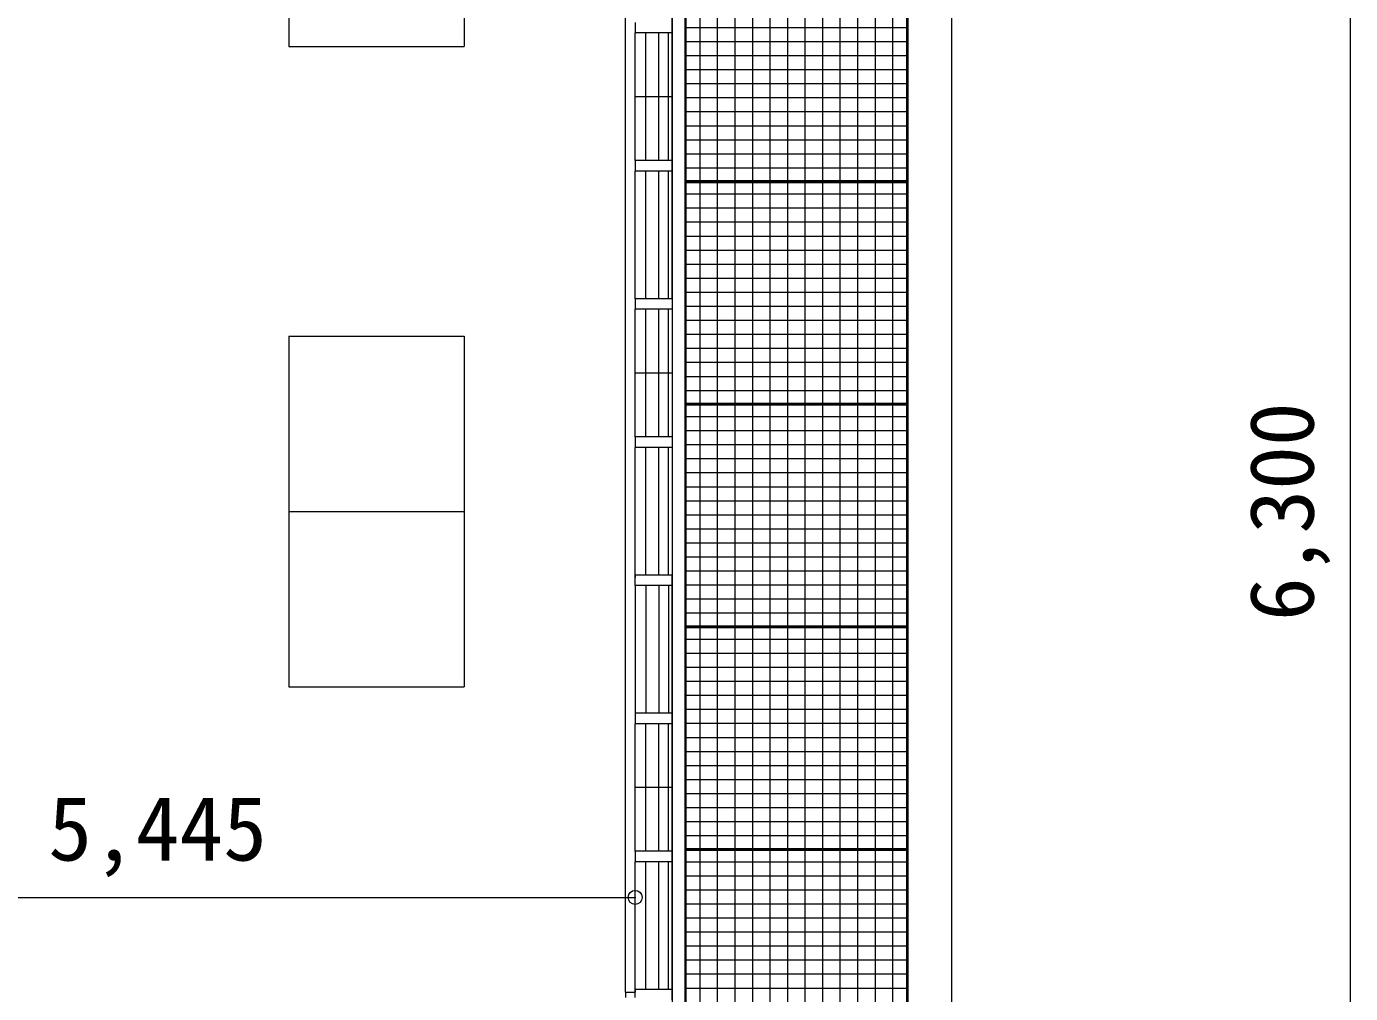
# Model space of a CAD drawing. Units: millimetres, scale not verified. Extents: x -35903 to 76097, y -53729 to 27871.
# Drawn here: x 55421 to 62973, y -15518 to -10005 of the extents above; entities that cross this region are included whole.
import ezdxf
from ezdxf.enums import TextEntityAlignment as Align

# ---------------------------------------------------------------- set-up
doc = ezdxf.new("R2010")
doc.units = ezdxf.units.MM
doc.header["$LTSCALE"] = 200
doc.header["$PDMODE"] = 32
doc.header["$PDSIZE"] = 80
for name, color, linetype, lineweight in [('0-1_躯体', 7, 'Continuous', 9), ('0-2_建具', 7, 'Continuous', 9), ('0-3_仕上', 4, 'Continuous', 5), ('0-6_着色', 4, 'Continuous', 5), ('0-8_備品', 2, 'Continuous', 5)]:
    doc.layers.add(name, color=color, linetype=linetype, lineweight=lineweight)
doc.styles.add('ＭＳ ゴシック', font='')
doc.styles.get('ＭＳ ゴシック').set_extended_font_data('MS Gothic')

msp = doc.modelspace()

# ---------------------------------------------------------------- linework, layer by layer
at = {"layer": '0-1_躯体'}
for p, q in [((59102.9, -9509.3), (59102.9, -19994.6)), ((59177.9, -9565.8), (59177.9, -19994.6)), ((60447.9, -9546.9), (60447.9, -19994.6)), ((60697.9, -9584.6), (60697.9, -22599.6))]:
    msp.add_line(p, q, dxfattribs=at)
at = {"layer": '0-2_建具', "color": 4, "lineweight": 5}
for p, q in [((58837.4, -15510.8), (58837.4, -9252.8)), ((59102.9, -11557.1), (59102.9, -9254.6)), ((59102.9, -15494.6), (59102.9, -13192.1))]:
    msp.add_line(p, q, dxfattribs=at)
at = {"layer": '0-2_建具'}
for p, q in [((58892.9, -9982.1), (58892.9, -10042.1)), ((58892.9, -10769.6), (58892.9, -10042.1)), ((59102.9, -10042.1), (58892.9, -10042.1)), ((58952.9, -10769.6), (58952.9, -10042.1)), ((59027.9, -10769.6), (59027.9, -10042.1)), ((59082.9, -10769.6), (59082.9, -10042.1)), ((59102.9, -9982.1), (59102.9, -10042.1)), ((59102.9, -10405.8), (58892.9, -10405.8)), ((58892.9, -10769.6), (58892.9, -10829.6)), ((59102.9, -10769.6), (58892.9, -10769.6)), ((59102.9, -10769.6), (59102.9, -10829.6)), ((58892.9, -11557.1), (58892.9, -10829.6)), ((59102.9, -10829.6), (58892.9, -10829.6)), ((58952.9, -11557.1), (58952.9, -10829.6)), ((59027.9, -11557.1), (59027.9, -10829.6)), ((59082.9, -11557.1), (59082.9, -10829.6)), ((59102.9, -11557.1), (58892.9, -11557.1)), ((58892.9, -11557.1), (58892.9, -11617.1)), ((59102.9, -11557.1), (58892.9, -11557.1)), ((59102.9, -11557.1), (58892.9, -11557.1)), ((59102.9, -11557.1), (58892.9, -11557.1)), ((58892.9, -12344.6), (58892.9, -11617.1)), ((59102.9, -11617.1), (58892.9, -11617.1)), ((58952.9, -12344.6), (58952.9, -11617.1)), ((59027.9, -12344.6), (59027.9, -11617.1)), ((59082.9, -12344.6), (59082.9, -11617.1)), ((59102.9, -11557.1), (59102.9, -11617.1)), ((59102.9, -11980.8), (58892.9, -11980.8)), ((58892.9, -12344.6), (58892.9, -12404.6)), ((59102.9, -12344.6), (58892.9, -12344.6)), ((59102.9, -12344.6), (59102.9, -12404.6)), ((58892.9, -13132.1), (58892.9, -12404.6)), ((59102.9, -12404.6), (58892.9, -12404.6)), ((58952.9, -13132.1), (58952.9, -12404.6)), ((59027.9, -13132.1), (59027.9, -12404.6)), ((59082.9, -13132.1), (59082.9, -12404.6)), ((59102.9, -13132.1), (58892.9, -13132.1)), ((58892.9, -13132.1), (58892.9, -13147.1)), ((59102.9, -13132.1), (58892.9, -13132.1)), ((59102.9, -13192.1), (59102.9, -13132.1)), ((58892.9, -13192.1), (58892.9, -13919.6)), ((59102.9, -13192.1), (58892.9, -13192.1)), ((58952.9, -13192.1), (58952.9, -13919.6)), ((59027.9, -13192.1), (59027.9, -13919.6)), ((59082.9, -13192.1), (59082.9, -13919.6)), ((59102.9, -13192.1), (59102.9, -13162.1)), ((59102.9, -13919.6), (58892.9, -13919.6)), ((58892.9, -13919.6), (58892.9, -13979.6)), ((59102.9, -13919.6), (58892.9, -13919.6)), ((59102.9, -13919.6), (59102.9, -13979.6)), ((58892.9, -14707.1), (58892.9, -13979.6)), ((59102.9, -13979.6), (58892.9, -13979.6)), ((58952.9, -14707.1), (58952.9, -13979.6)), ((59027.9, -14707.1), (59027.9, -13979.6)), ((59082.9, -14707.1), (59082.9, -13979.6)), ((59102.9, -14343.3), (58892.9, -14343.3)), ((58892.9, -14707.1), (58892.9, -14767.1)), ((59102.9, -14707.1), (58892.9, -14707.1)), ((59102.9, -14707.1), (59102.9, -14767.1)), ((58892.9, -15494.6), (58892.9, -14767.1)), ((59102.9, -14767.1), (58892.9, -14767.1)), ((58952.9, -15494.6), (58952.9, -14767.1)), ((59027.9, -15494.6), (59027.9, -14767.1)), ((59082.9, -15494.6), (59082.9, -14767.1)), ((58837.4, -15510.8), (58837.4, -15539.6)), ((58837.4, -15510.8), (58892.9, -15510.8)), ((58892.9, -15539.6), (58892.9, -15494.6)), ((59102.9, -15494.6), (58892.9, -15494.6)), ((58892.9, -15494.6), (58892.9, -15509.6)), ((59102.9, -15494.6), (58892.9, -15494.6)), ((59102.9, -15494.6), (58892.9, -15494.6)), ((59102.9, -15494.6), (58892.9, -15494.6)), ((59102.9, -15554.6), (59102.9, -15494.6))]:
    msp.add_line(p, q, dxfattribs=at)
msp.add_lwpolyline([(58892.9, -13192.1), (58892.9, -13177.1), (58892.9, -13132.1)], dxfattribs=at)
at = {"layer": '0-3_仕上', "color": 7, "lineweight": 9}
for p, q in [((59177.9, -10888.6), (59177.9, -9619.6)), ((59182.9, -10883.6), (59182.9, -9624.6)), ((59262.9, -10888.6), (59262.9, -9619.6)), ((59362.9, -10888.6), (59362.9, -9619.6)), ((59462.9, -10888.6), (59462.9, -9619.6)), ((59562.9, -10888.6), (59562.9, -9619.6)), ((59662.9, -10888.6), (59662.9, -9619.6)), ((59762.9, -10888.6), (59762.9, -9619.6)), ((59862.9, -10888.6), (59862.9, -9619.6)), ((59962.9, -10888.6), (59962.9, -9619.6)), ((60062.9, -10888.6), (60062.9, -9619.6)), ((60162.9, -10888.6), (60162.9, -9619.6)), ((60262.9, -10888.6), (60262.9, -9619.6)), ((60362.9, -10888.6), (60362.9, -9619.6)), ((60442.9, -10883.6), (60442.9, -9624.6)), ((59177.9, -12157.6), (59177.9, -10888.6)), ((59177.9, -10888.6), (60447.9, -10888.6)), ((59182.9, -10883.6), (60442.9, -10883.6)), ((59182.9, -10893.6), (60442.9, -10893.6)), ((59182.9, -12152.6), (59182.9, -10893.6)), ((59262.9, -12157.6), (59262.9, -10888.6)), ((59362.9, -12157.6), (59362.9, -10888.6)), ((59462.9, -12157.6), (59462.9, -10888.6)), ((59562.9, -12157.6), (59562.9, -10888.6)), ((59662.9, -12157.6), (59662.9, -10888.6)), ((59762.9, -12157.6), (59762.9, -10888.6)), ((59862.9, -12157.6), (59862.9, -10888.6)), ((59962.9, -12157.6), (59962.9, -10888.6)), ((60062.9, -12157.6), (60062.9, -10888.6)), ((60162.9, -12157.6), (60162.9, -10888.6)), ((60262.9, -12157.6), (60262.9, -10888.6)), ((60362.9, -12157.6), (60362.9, -10888.6)), ((60442.9, -12152.6), (60442.9, -10893.6)), ((59177.9, -13426.6), (59177.9, -12157.6)), ((59177.9, -12157.6), (60447.9, -12157.6)), ((59182.9, -12152.6), (60442.9, -12152.6)), ((59262.9, -13426.6), (59262.9, -12157.6)), ((59362.9, -13426.6), (59362.9, -12157.6)), ((59462.9, -13426.6), (59462.9, -12157.6)), ((59562.9, -13426.6), (59562.9, -12157.6)), ((59662.9, -13426.6), (59662.9, -12157.6)), ((59762.9, -13426.6), (59762.9, -12157.6)), ((59862.9, -13426.6), (59862.9, -12157.6)), ((59962.9, -13426.6), (59962.9, -12157.6)), ((60062.9, -13426.6), (60062.9, -12157.6)), ((60162.9, -13426.6), (60162.9, -12157.6)), ((60262.9, -13426.6), (60262.9, -12157.6)), ((60362.9, -13426.6), (60362.9, -12157.6)), ((59182.9, -12162.6), (60442.9, -12162.6)), ((59182.9, -13421.6), (59182.9, -12162.6)), ((60442.9, -13421.6), (60442.9, -12162.6)), ((59177.9, -14695.6), (59177.9, -13426.6)), ((59177.9, -13426.6), (60447.9, -13426.6)), ((59182.9, -13421.6), (60442.9, -13421.6)), ((59182.9, -13431.6), (60442.9, -13431.6)), ((59182.9, -14690.6), (59182.9, -13431.6)), ((59262.9, -14695.6), (59262.9, -13426.6)), ((59362.9, -14695.6), (59362.9, -13426.6)), ((59462.9, -14695.6), (59462.9, -13426.6)), ((59562.9, -14695.6), (59562.9, -13426.6)), ((59662.9, -14695.6), (59662.9, -13426.6)), ((59762.9, -14695.6), (59762.9, -13426.6)), ((59862.9, -14695.6), (59862.9, -13426.6)), ((59962.9, -14695.6), (59962.9, -13426.6)), ((60062.9, -14695.6), (60062.9, -13426.6)), ((60162.9, -14695.6), (60162.9, -13426.6)), ((60262.9, -14695.6), (60262.9, -13426.6)), ((60362.9, -14695.6), (60362.9, -13426.6)), ((60442.9, -14690.6), (60442.9, -13431.6)), ((59177.9, -15964.6), (59177.9, -14695.6)), ((59177.9, -14695.6), (60447.9, -14695.6)), ((59182.9, -14690.6), (60442.9, -14690.6)), ((59182.9, -14700.6), (60442.9, -14700.6)), ((59182.9, -15959.6), (59182.9, -14700.6)), ((59262.9, -15964.6), (59262.9, -14695.6)), ((59362.9, -15964.6), (59362.9, -14695.6)), ((59462.9, -15964.6), (59462.9, -14695.6)), ((59562.9, -15964.6), (59562.9, -14695.6)), ((59662.9, -15964.6), (59662.9, -14695.6)), ((59762.9, -15964.6), (59762.9, -14695.6)), ((59862.9, -15964.6), (59862.9, -14695.6)), ((59962.9, -15964.6), (59962.9, -14695.6)), ((60062.9, -15964.6), (60062.9, -14695.6)), ((60162.9, -15964.6), (60162.9, -14695.6)), ((60262.9, -15964.6), (60262.9, -14695.6)), ((60362.9, -15964.6), (60362.9, -14695.6)), ((60442.9, -15959.6), (60442.9, -14700.6))]:
    msp.add_line(p, q, dxfattribs=at)
at = {"layer": '0-3_仕上'}
for p, q in [((59182.9, -10010.5), (60442.9, -10010.5)), ((59182.9, -10090.5), (60442.9, -10090.5)), ((59182.9, -10170.5), (60442.9, -10170.5)), ((59182.9, -10250.5), (60442.9, -10250.5)), ((59182.9, -10330.5), (60442.9, -10330.5)), ((59182.9, -10410.5), (60442.9, -10410.5)), ((59182.9, -10490.5), (60442.9, -10490.5)), ((59182.9, -10570.5), (60442.9, -10570.5)), ((59182.9, -10650.5), (60442.9, -10650.5)), ((59182.9, -10730.5), (60442.9, -10730.5)), ((59182.9, -10810.5), (60442.9, -10810.5)), ((59182.9, -10959.5), (60442.9, -10959.5)), ((59182.9, -11039.5), (60442.9, -11039.5)), ((59182.9, -11119.5), (60442.9, -11119.5)), ((59182.9, -11199.5), (60442.9, -11199.5)), ((59182.9, -11279.5), (60442.9, -11279.5)), ((59182.9, -11359.5), (60442.9, -11359.5)), ((59182.9, -11439.5), (60442.9, -11439.5)), ((59182.9, -11519.5), (60442.9, -11519.5)), ((59182.9, -11599.5), (60442.9, -11599.5)), ((59182.9, -11679.5), (60442.9, -11679.5)), ((59182.9, -11759.5), (60442.9, -11759.5)), ((59182.9, -11839.5), (60442.9, -11839.5)), ((59182.9, -11919.5), (60442.9, -11919.5)), ((59182.9, -11999.5), (60442.9, -11999.5)), ((59182.9, -12079.5), (60442.9, -12079.5)), ((59182.9, -12228.5), (60442.9, -12228.5)), ((59182.9, -12308.5), (60442.9, -12308.5)), ((59182.9, -12388.5), (60442.9, -12388.5)), ((59182.9, -12468.5), (60442.9, -12468.5)), ((59182.9, -12548.5), (60442.9, -12548.5)), ((59182.9, -12628.5), (60442.9, -12628.5)), ((59182.9, -12708.5), (60442.9, -12708.5)), ((59182.9, -12788.5), (60442.9, -12788.5)), ((59182.9, -12868.5), (60442.9, -12868.5)), ((59182.9, -12948.5), (60442.9, -12948.5)), ((59182.9, -13028.5), (60442.9, -13028.5)), ((59182.9, -13108.5), (60442.9, -13108.5)), ((59182.9, -13188.5), (60442.9, -13188.5)), ((59182.9, -13268.5), (60442.9, -13268.5)), ((59182.9, -13348.5), (60442.9, -13348.5)), ((59182.9, -13497.5), (60442.9, -13497.5)), ((59182.9, -13577.5), (60442.9, -13577.5)), ((59182.9, -13657.5), (60442.9, -13657.5)), ((59182.9, -13737.5), (60442.9, -13737.5)), ((59182.9, -13817.5), (60442.9, -13817.5)), ((59182.9, -13897.5), (60442.9, -13897.5)), ((59182.9, -13977.5), (60442.9, -13977.5)), ((59182.9, -14057.5), (60442.9, -14057.5)), ((59182.9, -14137.5), (60442.9, -14137.5)), ((59182.9, -14217.5), (60442.9, -14217.5)), ((59182.9, -14297.5), (60442.9, -14297.5)), ((59182.9, -14377.5), (60442.9, -14377.5)), ((59182.9, -14457.5), (60442.9, -14457.5)), ((59182.9, -14537.5), (60442.9, -14537.5)), ((59182.9, -14617.5), (60442.9, -14617.5)), ((59182.9, -14766.5), (60442.9, -14766.5)), ((59182.9, -14846.5), (60442.9, -14846.5)), ((59182.9, -14926.5), (60442.9, -14926.5)), ((59182.9, -15006.5), (60442.9, -15006.5)), ((59182.9, -15086.5), (60442.9, -15086.5)), ((59182.9, -15166.5), (60442.9, -15166.5)), ((59182.9, -15246.5), (60442.9, -15246.5)), ((59182.9, -15326.5), (60442.9, -15326.5)), ((59182.9, -15406.5), (60442.9, -15406.5)), ((59182.9, -15486.5), (60442.9, -15486.5))]:
    msp.add_line(p, q, dxfattribs=at)
at = {"layer": '0-3_仕上', "color": 7, "lineweight": 9}
for points in [[(59177.9, -10888.6), (60447.9, -10888.6), (60447.9, -9619.6)], [(59177.9, -12157.6), (60447.9, -12157.6), (60447.9, -10888.6)], [(59177.9, -13426.6), (60447.9, -13426.6), (60447.9, -12157.6)], [(59177.9, -14695.6), (60447.9, -14695.6), (60447.9, -13426.6)], [(59177.9, -15964.6), (60447.9, -15964.6), (60447.9, -14695.6)]]:
    msp.add_lwpolyline(points, dxfattribs=at)
at = {"layer": '0-6_着色'}
for p, q in [((62972.9, -15919.6), (62972.9, -9619.6)), ((53447.9, -14969.7), (58892.9, -14969.7))]:
    msp.add_line(p, q, dxfattribs=at)
msp.add_point((58892.9, -14969.7), dxfattribs=at)
at = {"layer": '0-8_備品'}
for p, q in [((57917.9, -9119.6), (57917.9, -10119.6)), ((56917.9, -11769.6), (56917.9, -12769.6)), ((56917.9, -11769.6), (57917.9, -11769.6)), ((57917.9, -11769.6), (57917.9, -13769.6)), ((56917.9, -12769.6), (57917.9, -12769.6))]:
    msp.add_line(p, q, dxfattribs=at)
for points in [[(56917.9, -9119.6), (56917.9, -10119.6), (57917.9, -10119.6)], [(56917.9, -12769.6), (56917.9, -13769.6), (57917.9, -13769.6)]]:
    msp.add_lwpolyline(points, dxfattribs=at)

# ---------------------------------------------------------------- texts
at = {"layer": '0-6_着色', "style": 'ＭＳ ゴシック'}
msp.add_text('6,300', height=366.6, rotation=90, dxfattribs=at).set_placement((62872.9, -13394.6), align=Align.BOTTOM_LEFT)
msp.add_text('5,445', height=366.6, dxfattribs=at).set_placement((55545.4, -14869.7), align=Align.BOTTOM_LEFT)

doc.saveas('drawing.dxf')
